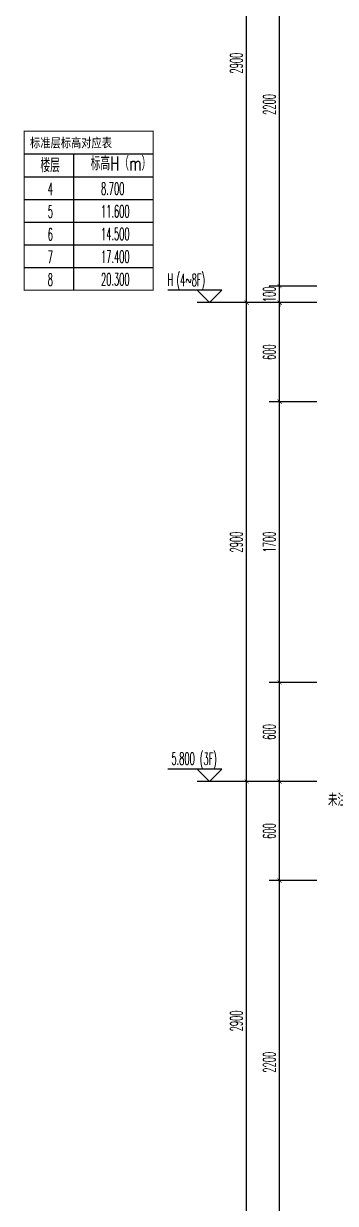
# Model space of a CAD drawing. Extents: x 826826 to 1642106, y -156213 to 399140.
# Drawn here: x 1543202 to 1545093, y 291012 to 298156 of the extents above; entities that cross this region are included whole.
import ezdxf

# ---------------------------------------------------------------- set-up
doc = ezdxf.new("R2010")
doc.units = 0
doc.header["$LTSCALE"] = 1000
doc.layers.get('0').update_dxf_attribs({"linetype": 'CONTINUOUS'})
doc.layers.get('DEFPOINTS').update_dxf_attribs({"linetype": 'CONTINUOUS'})
for name, color, linetype in [('C-Sheet-图框', 101, 'CONTINUOUS'), ('DIM_ELEV', 3, 'CONTINUOUS'), ('PUB_DIM', 3, 'CONTINUOUS'), ('PUB_TEXT', 2, 'CONTINUOUS'), ('REIN', 6, 'CONTINUOUS'), ('S-引出线', 40, 'CONTINUOUS'), ('TEXT', 2, 'CONTINUOUS')]:
    doc.layers.add(name, color=color, linetype=linetype)
doc.styles.add('_TCH_DIM', font='SIMPLEX.shx', dxfattribs={"width": 0.7, "bigfont": 'GBCBIG.shx'})
doc.styles.add('_TCH_DIM_T3', font='SIMPLEX.shx', dxfattribs={"width": 0.494118, "bigfont": 'GBCBIG.shx'})
doc.styles.add('TSSD_REIN', font='tssdeng.shx', dxfattribs={"width": 0.7, "height": 300, "bigfont": 'tssdchn.shx'})
doc.styles.add('宋体', font='', dxfattribs={"height": 50})
doc.styles.get('宋体').set_extended_font_data('SimSun')
doc.dimstyles.new('_TCH_ARCH&&25', dxfattribs={"dimtxt": 74.375, "dimasz": 25, "dimexe": 62.5, "dimexo": 75, "dimgap": 25, "dimtad": 1, "dimdec": 0, "dimzin": 0, "dimdsep": 46, "dimtxsty": '_TCH_DIM_T3', "dimblk": 'ARCHTICK', "dimcen": 0.09, "dimclrt": 7, "dimazin": 0, "dimtfac": 1, "dimtdec": 0, "dimtix": 1, "dimtmove": 2, "dimatfit": 3, "dimldrblk": 'ARCHTICK', "dimfxl": 0, "dimtolj": 1, "dimtzin": 0, "dimarcsym": 0})

# ---------------------------------------------------------------- blocks, each defined once
blk = doc.blocks.new('A$C5C8026AD')
at = {"layer": 'C-Sheet-图框', "color": 0}
for p, q in [((-1349.8, 900), (-567.1, 900)), ((-1349.8, 900), (-567.1, 900)), ((-1049.5, 900), (-1049.5, 75)), ((-1349.8, 762.5), (-567.1, 762.5)), ((-1349.8, 625), (-567.1, 625)), ((-1349.8, 487.5), (-567.1, 487.5)), ((-1349.8, 350), (-567.1, 350)), ((-1349.8, 212.5), (-567.1, 212.5))]:
    blk.add_line(p, q, dxfattribs=at)
at = {"layer": 'C-Sheet-图框', "color": 0, "const_width": 6}
blk.add_lwpolyline([(-1349.8, 75), (-567.1, 75), (-567.1, 1037.5), (-1349.8, 1037.5)], close=True, dxfattribs=at)
at = {"layer": 'DIM_ELEV'}
for p, q in [((-150, 75), (-478, 75)), ((-225, 0), (-300, 75)), ((-225, 0), (-150, 75)), ((200, 0), (-300, 0))]:
    blk.add_line(p, q, dxfattribs=at)
at = {"layer": 'PUB_TEXT', "color": 2, "style": '宋体', "width": 0.8}
blk.add_text('标准层标高对应表', height=56.96, dxfattribs=at).set_placement((-1313.8, 939.9))
at = {"layer": 'PUB_TEXT', "style": '_TCH_DIM'}
for s, height, width, p in [('楼层', 84.4, 0.7, (-1250.7, 789.5)), ('标高H（m）', 84.4, 0.7, (-946.2, 800.6)), ('4', 74.4, 0.494118, (-1206.4, 651.3)), ('8.700', 74.38, 0.494118, (-883, 653.2)), ('5', 74.4, 0.494118, (-1206.4, 513.8)), ('11.600', 74.38, 0.494118, (-883, 515.7)), ('6', 74.4, 0.494118, (-1206.4, 376.3)), ('14.500', 74.38, 0.494118, (-883, 378.2)), ('7', 74.4, 0.494118, (-1206.4, 238.8)), ('17.400', 74.38, 0.494118, (-883, 240.7)), ('8', 74.4, 0.494118, (-1206.4, 101.3)), ('20.300', 74.38, 0.494118, (-883, 103.2)), ('H', 74.4, 0.494118, (-480.6, 101.2)), ('(4~8F)', 74.38, 0.494118, (-424.8, 100))]:
    blk.add_text(s, height=height, dxfattribs=dict(at, width=width)).set_placement(p)
blk = doc.blocks.new('_ArchTick')
at = {"color": 0, "linetype": 'ByBlock', "const_width": 0.15}
blk.add_lwpolyline([(-0.5, -0.5), (0.5, 0.5)], dxfattribs=at)
blk = doc.blocks.new('*D1805')
at = {"layer": 'DEFPOINTS', "color": 0}
for p in [(1544754.8, 292966.4), (1545054.8, 292966.4), (1545054.8, 290766.4)]:
    blk.add_point(p, dxfattribs=at)
at = {"layer": 'PUB_DIM', "color": 0, "lineweight": -2}
for p, q in [((1544979.8, 292966.4), (1544692.3, 292966.4)), ((1544754.8, 290766.4), (1544754.8, 292966.4)), ((1544979.8, 290766.4), (1544692.3, 290766.4))]:
    blk.add_line(p, q, dxfattribs=at)
at = {"layer": 'PUB_DIM', "color": 0, "lineweight": -2, "xscale": 25, "yscale": 25, "zscale": 25}
for p, rotation in [((1544754.8, 292966.4), 90), ((1544754.8, 290766.4), 270)]:
    blk.add_blockref('_ArchTick', p, dxfattribs=dict(at, rotation=rotation))
at = {"layer": 'PUB_DIM', "color": 7, "insert": (1544692.6, 291866.4), "char_height": 74.38, "attachment_point": 5, "rotation": 90, "style": '_TCH_DIM_T3'}
blk.add_mtext('\\A1;2200', dxfattribs=at)
blk = doc.blocks.new('*D1806')
at = {"layer": 'DEFPOINTS', "color": 0}
for p in [(1544754.8, 293566.4), (1545054.8, 293566.4), (1545054.8, 292966.4)]:
    blk.add_point(p, dxfattribs=at)
at = {"layer": 'PUB_DIM', "color": 0, "lineweight": -2}
for p, q in [((1544979.8, 293566.4), (1544692.3, 293566.4)), ((1544754.8, 292966.4), (1544754.8, 293566.4)), ((1544979.8, 292966.4), (1544692.3, 292966.4))]:
    blk.add_line(p, q, dxfattribs=at)
at = {"layer": 'PUB_DIM', "color": 0, "lineweight": -2, "xscale": 25, "yscale": 25, "zscale": 25}
for p, rotation in [((1544754.8, 293566.4), 90), ((1544754.8, 292966.4), 270)]:
    blk.add_blockref('_ArchTick', p, dxfattribs=dict(at, rotation=rotation))
at = {"layer": 'PUB_DIM', "color": 7, "insert": (1544692.6, 293266.4), "char_height": 74.38, "attachment_point": 5, "rotation": 90, "style": '_TCH_DIM_T3'}
blk.add_mtext('\\A1;600', dxfattribs=at)
blk = doc.blocks.new('*D1807')
at = {"layer": 'DEFPOINTS', "color": 0}
for p in [(1544754.8, 294166.4), (1545054.8, 294166.4), (1545054.8, 293566.4)]:
    blk.add_point(p, dxfattribs=at)
at = {"layer": 'PUB_DIM', "color": 0, "lineweight": -2}
for p, q in [((1544979.8, 294166.4), (1544692.3, 294166.4)), ((1544754.8, 293566.4), (1544754.8, 294166.4)), ((1544979.8, 293566.4), (1544692.3, 293566.4))]:
    blk.add_line(p, q, dxfattribs=at)
at = {"layer": 'PUB_DIM', "color": 0, "lineweight": -2, "xscale": 25, "yscale": 25, "zscale": 25}
for p, rotation in [((1544754.8, 294166.4), 90), ((1544754.8, 293566.4), 270)]:
    blk.add_blockref('_ArchTick', p, dxfattribs=dict(at, rotation=rotation))
at = {"layer": 'PUB_DIM', "color": 7, "insert": (1544692.6, 293866.4), "char_height": 74.38, "attachment_point": 5, "rotation": 90, "style": '_TCH_DIM_T3'}
blk.add_mtext('\\A1;600', dxfattribs=at)
blk = doc.blocks.new('*D1808')
at = {"layer": 'DEFPOINTS', "color": 0}
for p in [(1544754.8, 295866.4), (1545054.8, 295866.4), (1545054.8, 294166.4)]:
    blk.add_point(p, dxfattribs=at)
at = {"layer": 'PUB_DIM', "color": 0, "lineweight": -2}
for p, q in [((1544979.8, 295866.4), (1544692.3, 295866.4)), ((1544754.8, 294166.4), (1544754.8, 295866.4)), ((1544979.8, 294166.4), (1544692.3, 294166.4))]:
    blk.add_line(p, q, dxfattribs=at)
at = {"layer": 'PUB_DIM', "color": 0, "lineweight": -2, "xscale": 25, "yscale": 25, "zscale": 25}
for p, rotation in [((1544754.8, 295866.4), 90), ((1544754.8, 294166.4), 270)]:
    blk.add_blockref('_ArchTick', p, dxfattribs=dict(at, rotation=rotation))
at = {"layer": 'PUB_DIM', "color": 7, "insert": (1544692.6, 295016.4), "char_height": 74.38, "attachment_point": 5, "rotation": 90, "style": '_TCH_DIM_T3'}
blk.add_mtext('\\A1;1700', dxfattribs=at)
blk = doc.blocks.new('*D1809')
at = {"layer": 'DEFPOINTS', "color": 0}
for p in [(1544754.8, 296466.4), (1545054.8, 296466.4), (1545054.8, 295866.4)]:
    blk.add_point(p, dxfattribs=at)
at = {"layer": 'PUB_DIM', "color": 0, "lineweight": -2}
for p, q in [((1544979.8, 296466.4), (1544692.3, 296466.4)), ((1544754.8, 295866.4), (1544754.8, 296466.4)), ((1544979.8, 295866.4), (1544692.3, 295866.4))]:
    blk.add_line(p, q, dxfattribs=at)
at = {"layer": 'PUB_DIM', "color": 0, "lineweight": -2, "xscale": 25, "yscale": 25, "zscale": 25}
for p, rotation in [((1544754.8, 296466.4), 90), ((1544754.8, 295866.4), 270)]:
    blk.add_blockref('_ArchTick', p, dxfattribs=dict(at, rotation=rotation))
at = {"layer": 'PUB_DIM', "color": 7, "insert": (1544692.6, 296166.4), "char_height": 74.38, "attachment_point": 5, "rotation": 90, "style": '_TCH_DIM_T3'}
blk.add_mtext('\\A1;600', dxfattribs=at)
blk = doc.blocks.new('*D1810')
at = {"layer": 'DEFPOINTS', "color": 0}
for p in [(1544754.8, 296566.4), (1545054.8, 296566.4), (1545054.8, 296466.4)]:
    blk.add_point(p, dxfattribs=at)
at = {"layer": 'PUB_DIM', "color": 0, "lineweight": -2}
for p, q in [((1544979.8, 296566.4), (1544692.3, 296566.4)), ((1544754.8, 296566.4), (1544754.8, 296591.4)), ((1544754.8, 296466.4), (1544754.8, 296566.4)), ((1544979.8, 296466.4), (1544692.3, 296466.4)), ((1544754.8, 296466.4), (1544754.8, 296441.4))]:
    blk.add_line(p, q, dxfattribs=at)
at = {"layer": 'PUB_DIM', "color": 0, "lineweight": -2, "xscale": 25, "yscale": 25, "zscale": 25}
for p, rotation in [((1544754.8, 296566.4), 270), ((1544754.8, 296466.4), 90)]:
    blk.add_blockref('_ArchTick', p, dxfattribs=dict(at, rotation=rotation))
at = {"layer": 'PUB_DIM', "color": 7, "insert": (1544692.6, 296516.4), "char_height": 74.38, "attachment_point": 5, "rotation": 90, "style": '_TCH_DIM_T3'}
blk.add_mtext('\\A1;100', dxfattribs=at)
blk = doc.blocks.new('*D1811')
at = {"layer": 'DEFPOINTS', "color": 0}
for p in [(1544754.8, 298766.4), (1545054.8, 298766.4), (1545054.8, 296566.4)]:
    blk.add_point(p, dxfattribs=at)
at = {"layer": 'PUB_DIM', "color": 0, "lineweight": -2}
for p, q in [((1544979.8, 298766.4), (1544692.3, 298766.4)), ((1544754.8, 296566.4), (1544754.8, 298766.4)), ((1544979.8, 296566.4), (1544692.3, 296566.4))]:
    blk.add_line(p, q, dxfattribs=at)
at = {"layer": 'PUB_DIM', "color": 0, "lineweight": -2, "xscale": 25, "yscale": 25, "zscale": 25}
for p, rotation in [((1544754.8, 298766.4), 90), ((1544754.8, 296566.4), 270)]:
    blk.add_blockref('_ArchTick', p, dxfattribs=dict(at, rotation=rotation))
at = {"layer": 'PUB_DIM', "color": 7, "insert": (1544692.6, 297666.4), "char_height": 74.38, "attachment_point": 5, "rotation": 90, "style": '_TCH_DIM_T3'}
blk.add_mtext('\\A1;2200', dxfattribs=at)
blk = doc.blocks.new('*D1822')
at = {"layer": 'DEFPOINTS', "color": 0}
for p in [(1544554.8, 293566.4), (1545054.8, 293566.4), (1545054.8, 290666.4)]:
    blk.add_point(p, dxfattribs=at)
at = {"layer": 'PUB_DIM', "color": 0, "lineweight": -2}
for p, q in [((1544979.8, 293566.4), (1544492.3, 293566.4)), ((1544554.8, 290666.4), (1544554.8, 293566.4)), ((1544979.8, 290666.4), (1544492.3, 290666.4))]:
    blk.add_line(p, q, dxfattribs=at)
at = {"layer": 'PUB_DIM', "color": 0, "lineweight": -2, "xscale": 25, "yscale": 25, "zscale": 25}
for p, rotation in [((1544554.8, 293566.4), 90), ((1544554.8, 290666.4), 270)]:
    blk.add_blockref('_ArchTick', p, dxfattribs=dict(at, rotation=rotation))
at = {"layer": 'PUB_DIM', "color": 7, "insert": (1544492.6, 292116.4), "char_height": 74.38, "attachment_point": 5, "rotation": 90, "style": '_TCH_DIM_T3'}
blk.add_mtext('\\A1;2900', dxfattribs=at)
blk = doc.blocks.new('*D1823')
at = {"layer": 'DEFPOINTS', "color": 0}
for p in [(1544554.8, 296466.4), (1545054.8, 296466.4), (1545054.8, 293566.4)]:
    blk.add_point(p, dxfattribs=at)
at = {"layer": 'PUB_DIM', "color": 0, "lineweight": -2}
for p, q in [((1544979.8, 296466.4), (1544492.3, 296466.4)), ((1544554.8, 293566.4), (1544554.8, 296466.4)), ((1544979.8, 293566.4), (1544492.3, 293566.4))]:
    blk.add_line(p, q, dxfattribs=at)
at = {"layer": 'PUB_DIM', "color": 0, "lineweight": -2, "xscale": 25, "yscale": 25, "zscale": 25}
for p, rotation in [((1544554.8, 296466.4), 90), ((1544554.8, 293566.4), 270)]:
    blk.add_blockref('_ArchTick', p, dxfattribs=dict(at, rotation=rotation))
at = {"layer": 'PUB_DIM', "color": 7, "insert": (1544492.6, 295016.4), "char_height": 74.38, "attachment_point": 5, "rotation": 90, "style": '_TCH_DIM_T3'}
blk.add_mtext('\\A1;2900', dxfattribs=at)
blk = doc.blocks.new('*D1824')
at = {"layer": 'DEFPOINTS', "color": 0}
for p in [(1544554.8, 299366.4), (1545054.8, 299366.4), (1545054.8, 296466.4)]:
    blk.add_point(p, dxfattribs=at)
at = {"layer": 'PUB_DIM', "color": 0, "lineweight": -2}
for p, q in [((1544979.8, 299366.4), (1544492.3, 299366.4)), ((1544554.8, 296466.4), (1544554.8, 299366.4)), ((1544979.8, 296466.4), (1544492.3, 296466.4))]:
    blk.add_line(p, q, dxfattribs=at)
at = {"layer": 'PUB_DIM', "color": 0, "lineweight": -2, "xscale": 25, "yscale": 25, "zscale": 25}
for p, rotation in [((1544554.8, 299366.4), 90), ((1544554.8, 296466.4), 270)]:
    blk.add_blockref('_ArchTick', p, dxfattribs=dict(at, rotation=rotation))
at = {"layer": 'PUB_DIM', "color": 7, "insert": (1544492.6, 297916.4), "char_height": 74.38, "attachment_point": 5, "rotation": 90, "style": '_TCH_DIM_T3'}
blk.add_mtext('\\A1;2900', dxfattribs=at)
blk = doc.blocks.new('20210809.02275929')
at = {"layer": 'REIN', "const_width": 9}
for points in [[(88113.3, 67634.2), (88113.3, 67738.1), (88457.1, 67738.1), (88457.1, 66580.9), (88250.3, 66580.9), (88250.3, 66645.6)], [(89233.9, 66808.4), (89233.9, 67063.1), (88395.2, 67063.1), (88395.2, 66980.3), (89209.6, 66980.3), (89209.6, 67044.5)]]:
    blk.add_lwpolyline(points, dxfattribs=at)
at = {"layer": 'REIN', "const_width": 8}
for points in [[(88126.4, 67722.7, 1), (88134.4, 67722.7, 1)], [(88283, 67722.7, 1), (88291, 67722.7, 1)], [(88439.4, 67722.7, 1), (88447.4, 67722.7, 1)], [(88438, 67557.9, 1), (88446, 67557.9, 1)], [(88438, 67388.8, 1), (88446, 67388.8, 1)], [(88438, 67222.2, 1), (88446, 67222.2, 1)], [(88406.9, 67048.5, 1), (88414.9, 67048.5, 1)], [(88439.8, 67048.5, 1), (88447.8, 67048.5, 1)], [(88613, 67048.5, 1), (88621, 67048.5, 1)], [(88794.1, 67048.5, 1), (88802.1, 67048.5, 1)], [(88975.4, 67048.5, 1), (88983.4, 67048.5, 1)], [(88406.9, 66993.5, 1), (88414.9, 66993.5, 1)], [(88439.8, 66993.5, 1), (88447.8, 66993.5, 1)], [(88613, 66993.5, 1), (88621, 66993.5, 1)], [(88794.1, 66993.5, 1), (88802.1, 66993.5, 1)], [(88975.4, 66993.5, 1), (88983.4, 66993.5, 1)], [(88438, 66837.3, 1), (88446, 66837.3, 1)], [(88438, 66715.1, 1), (88446, 66715.1, 1)], [(88260.3, 66596.4, 1), (88268.3, 66596.4, 1)], [(88438, 66596.4, 1), (88446, 66596.4, 1)]]:
    blk.add_lwpolyline(points, format="xyb", close=True, dxfattribs=at)
at = {"layer": 'S-引出线'}
blk.add_line((88457.1, 66768.4), (88755, 66768.4), dxfattribs=at)
blk.add_lwpolyline([(88746.9, 66980.3), (88746.9, 66873.3), (89002.9, 66873.3)], dxfattribs=at)
at = {"layer": 'TEXT', "style": 'TSSD_REIN', "width": 0.7}
for s, p in [('未注明分布钢筋为%%1326@200', (87152, 67014.4)), ('%%1328@150', (88755.1, 66874.3)), ('\x848@200', (88495.7, 66780.1))]:
    blk.add_text(s, height=75, rotation=0, dxfattribs=at).set_placement(p)

msp = doc.modelspace()

# ---------------------------------------------------------------- linework, layer by layer
at = {"layer": 'DIM_ELEV', "color": 1}
for p, q in [((1544404.8, 293641.38), (1544076.8, 293641.38)), ((1544329.8, 293566.38), (1544254.8, 293641.38)), ((1544329.8, 293566.38), (1544404.8, 293641.38)), ((1544754.8, 293566.38), (1544254.8, 293566.38))]:
    msp.add_line(p, q, dxfattribs=at)

# ---------------------------------------------------------------- block references
msp.add_blockref('A$C5C8026AD', (1544554.8, 296466.38))
at = {"layer": 'REIN'}
msp.add_blockref('20210809.02275929', (1457896, 226403.58), dxfattribs=at)

# ---------------------------------------------------------------- texts
at = {"layer": 'PUB_TEXT', "color": 1, "style": '_TCH_DIM', "width": 0.494118}
for s, p in [('5.800', (1544098.7, 293667.63)), ('(3F)', (1544270.85, 293666.41))]:
    msp.add_text(s, height=74.375, dxfattribs=at).set_placement(p)

# ---------------------------------------------------------------- dimensions: what is measured, and where the dimension line sits
at = {"layer": 'PUB_DIM'}
for p1, p2, distance, picture, middle in [((1545054.8, 296466.38), (1545054.8, 299366.38), 500, '*D1824', (1544492.61, 297916.38)), ((1545054.8, 296566.38), (1545054.8, 298766.38), 300, '*D1811', (1544692.61, 297666.38)), ((1545054.8, 296466.38), (1545054.8, 296566.38), 300, '*D1810', (1544692.61, 296516.38)), ((1545054.8, 293566.38), (1545054.8, 296466.38), 500, '*D1823', (1544492.61, 295016.38)), ((1545054.8, 295866.38), (1545054.8, 296466.38), 300, '*D1809', (1544692.61, 296166.38)), ((1545054.8, 294166.42), (1545054.8, 295866.38), 300, '*D1808', (1544692.61, 295016.4)), ((1545054.8, 293566.38), (1545054.8, 294166.42), 300, '*D1807', (1544692.61, 293866.4)), ((1545054.8, 290666.38), (1545054.8, 293566.38), 500, '*D1822', (1544492.61, 292116.38)), ((1545054.8, 292966.38), (1545054.8, 293566.38), 300, '*D1806', (1544692.61, 293266.38)), ((1545054.8, 290766.38), (1545054.8, 292966.38), 300, '*D1805', (1544692.61, 291866.38))]:
    dim = msp.add_aligned_dim(p1=p1, p2=p2, distance=distance, dimstyle='_TCH_ARCH&&25', dxfattribs=at)
    dim.commit()
    dim.dimension.update_dxf_attribs({"geometry": picture, "text_midpoint": middle})

doc.saveas('drawing.dxf')
